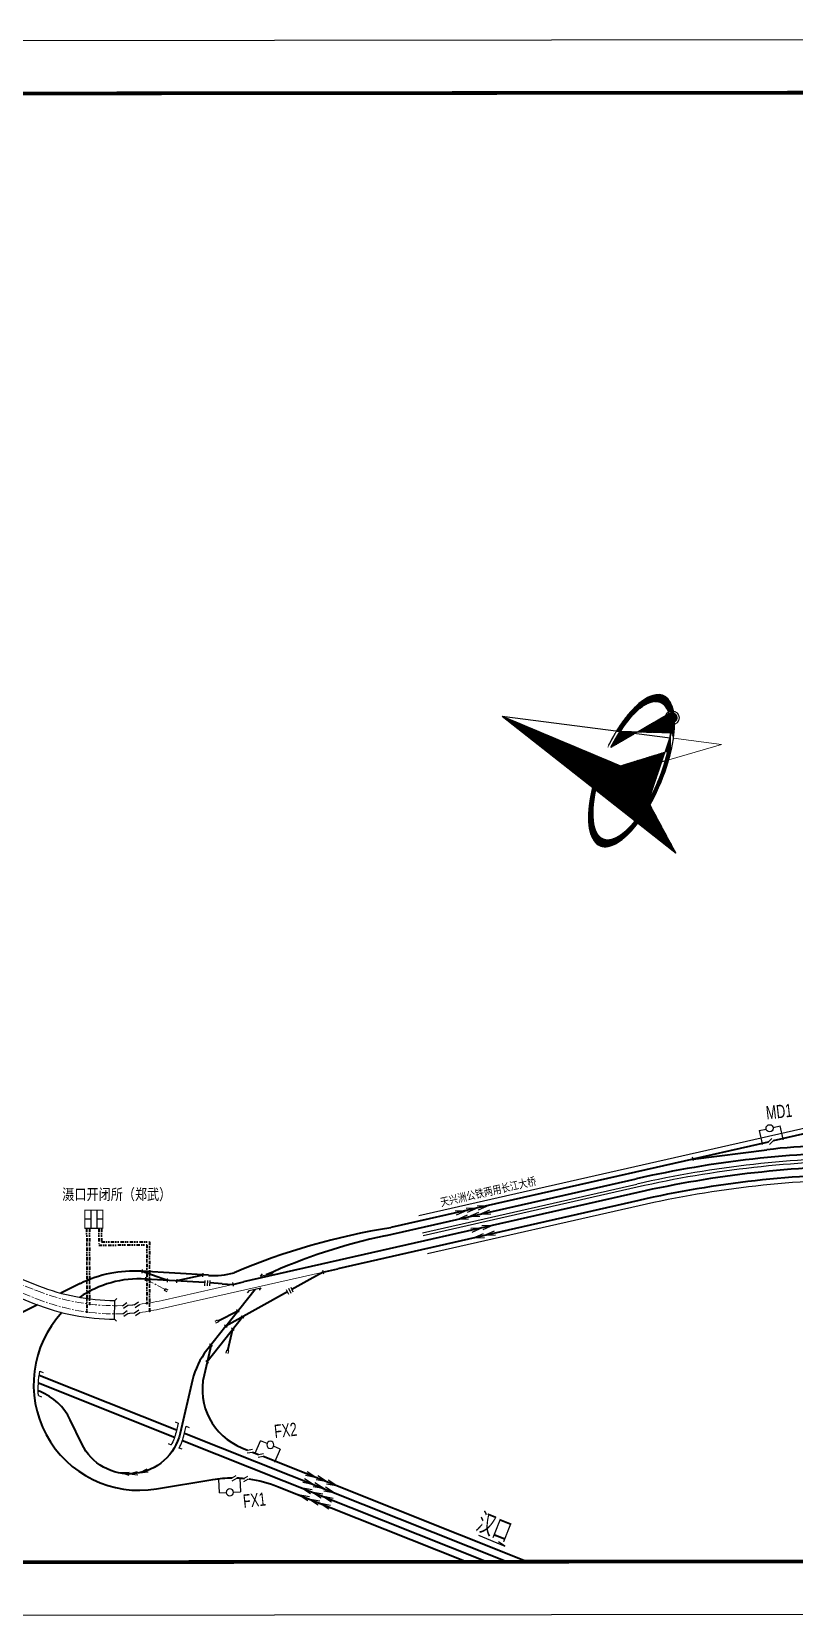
# Model space of a CAD drawing. Header units: millimetres. Extents: x 127 to 2034, y 513 to 812.
# Drawn here: x 365.3 to 509.2, y 513.2 to 812 of the extents above; entities that cross this region are included whole.
import ezdxf

# ---------------------------------------------------------------- set-up
doc = ezdxf.new("R2010")
doc.units = ezdxf.units.MM
for name, pattern in [('CENTER', [50.8, 31.75, -6.35, 6.35, -6.35]), ('DASHED', [19.05, 12.7, -6.35]), ('DIVIDE2', [15.875, 6.35, -3.175, 0, -3.175, 0, -3.175])]:
    doc.linetypes.add(name, pattern=pattern)
for name, color, linetype in [('JYX', 7, 'Continuous'), ('ZC_站场', 7, 'Continuous'), ('图框', 7, 'Continuous'), ('既有线', 7, 'Continuous'), ('桥梁', 40, 'Continuous'), ('牵引所', 6, 'Continuous'), ('设计', 6, 'Continuous'), ('近期设计', 6, 'Continuous'), ('远期设计', 5, 'Continuous')]:
    doc.layers.add(name, color=color, linetype=linetype)
doc.styles.add('HZTXT', font='tx.shx', dxfattribs={"width": 0.75, "bigfont": 'hztxt.shx'})
doc.styles.add('JCWAuxLineStyle', font='TAHOMA.TTF', dxfattribs={"width": 0.8, "height": 1.5})
doc.styles.add('JCWHZ', font='jcwasc', dxfattribs={"width": 0.7, "bigfont": 'hztxt'})
doc.styles.add('SJW', font='SimSun.ttf', dxfattribs={"width": 0.8})
pattern_1 = [(112.2216886, (933.668863, 64.718847), (-0.0240309822, -0.0098174754), []), (202.2216886, (933.668863, 64.718847), (0.0098174754, -0.0240309822), [])]

# ---------------------------------------------------------------- blocks, each defined once
blk = doc.blocks.new('md')
at = {"layer": '牵引所'}
for p, q in [((0, -0.01), (0.66, 0.74)), ((0.28, -0.44), (0.95, 0.3))]:
    blk.add_line(p, q, dxfattribs=at)
blk = doc.blocks.new('fx')
at = {"layer": '牵引所'}
for p, rotation in [((0, -0.02), 33.26009138825519), ((1.43, 1.67), 32.96260393217996)]:
    blk.add_blockref('md', p, dxfattribs=dict(at, rotation=rotation))
blk = doc.blocks.new('fd')
at = {"layer": '牵引所'}
for p, q in [((0, 0.45), (0, -0.55)), ((0.5, 0.45), (0.5, -0.55))]:
    blk.add_line(p, q, dxfattribs=at)
blk = doc.blocks.new('DDKGB')
at = {"layer": '牵引所', "linetype": 'Continuous'}
for p, q in [((0.02, 2.55), (0.02, -0.02)), ((0.02, 2.55), (1.33, 2.55)), ((2.69, 2.55), (4.03, 2.55)), ((4.03, -0.02), (4.03, 2.55))]:
    blk.add_line(p, q, dxfattribs=at)
at = {"layer": '牵引所', "linetype": 'Continuous', "const_width": 0.158}
for points in [[(0.1, -0.02, 1), (-0.05, -0.02)], [(-0.05, -0.02, 1), (0.1, -0.02)], [(4.1, -0.02, 1), (3.96, -0.02)], [(3.96, -0.02, 1), (4.1, -0.02)]]:
    blk.add_lwpolyline(points, format="xyb", dxfattribs=at)
at = {"layer": '牵引所', "linetype": 'Continuous'}
blk.add_circle((2.01, 2.55), 0.679, dxfattribs=at)

msp = doc.modelspace()

# ---------------------------------------------------------------- hatches: boundary and pattern name
at = {"linetype": 'Continuous'}
h = msp.add_hatch(dxfattribs=at)
h.set_pattern_fill('ANSI37', color=5, scale=0.207672, angle=67.2217, style=0)
h.set_pattern_definition(pattern_1)
edge = h.paths.add_edge_path()
edge.add_ellipse((478.51, 672.69), major_axis=(-5.95, -14.17), ratio=0.386524, start_angle=510.8544, end_angle=607.8372)
edge.add_line((475.68, 680.16), (476.32, 680.08))
edge.add_ellipse((478.51, 672.69), major_axis=(-5.41, -12.88), ratio=0.386524, start_angle=517.2064, end_angle=604.7092, ccw=False)
edge.add_arc((486.14, 682.65), 1.31, 79.6301, 123.0164, ccw=False)
h = msp.add_hatch(dxfattribs=at)
h.set_pattern_fill('ANSI37', color=3, scale=0.207672, angle=67.2217, style=0)
h.set_pattern_definition(pattern_1)
edge = h.paths.add_edge_path()
edge.add_line((454.11, 682.93), (479.17, 663.19))
edge.add_ellipse((478.51, 672.69), major_axis=(-5.41, -12.88), ratio=0.386524, start_angle=412.5047, end_angle=432.6196)
edge.add_line((481.65, 666.84), (478.51, 672.69))
edge.add_line((478.51, 672.69), (454.11, 682.93))
edge = h.paths.add_edge_path()
edge.add_ellipse((478.51, 672.69), major_axis=(-5.95, -14.17), ratio=0.386524, start_angle=415.6327, end_angle=432.6196, ccw=False)
edge.add_line((479.67, 662.79), (486.86, 657.12))
edge.add_line((486.86, 657.12), (481.96, 666.26))
h = msp.add_hatch(dxfattribs=at)
h.set_pattern_fill('ANSI37', color=5, scale=0.207672, angle=67.2217, style=0)
h.set_pattern_definition(pattern_1)
edge = h.paths.add_edge_path()
edge.add_ellipse((478.51, 672.69), major_axis=(-5.41, -12.88), ratio=0.386524, start_angle=295.2908, end_angle=412.5047, ccw=False)
edge.add_line((471.7, 669.07), (471.19, 669.47))
edge.add_ellipse((478.51, 672.69), major_axis=(-5.95, -14.17), ratio=0.386524, start_angle=292.1628, end_angle=496.7388)
edge.add_arc((486.14, 682.65), 1.31, 257.1317, 290.4861, ccw=False)
edge.add_ellipse((478.51, 672.69), major_axis=(-5.41, -12.88), ratio=0.386524, start_angle=412.5047, end_angle=500.987, ccw=False)

# ---------------------------------------------------------------- linework, layer by layer
at = {"color": 3, "linetype": 'Continuous'}
for q in [(479.17, 663.19), (485.75, 678.87)]:
    msp.add_line((454.11, 682.93), q, dxfattribs=at)
at = {"color": 3, "linetype": 'Continuous', "lineweight": 15}
for p, q in [((478.51, 672.69), (454.11, 682.93)), ((486.39, 678.79), (495.47, 677.62)), ((495.47, 677.62), (485.51, 674.72)), ((486.86, 657.12), (481.96, 666.26)), ((479.67, 662.79), (486.86, 657.12))]:
    msp.add_line(p, q, dxfattribs=at)
at = {"color": 7, "linetype": 'Continuous'}
for p in [(484.88, 674.54), (481.65, 666.84)]:
    msp.add_line(p, (478.51, 672.69), dxfattribs=at)
at = {"color": 1, "linetype": 'Continuous', "const_width": 1.04}
msp.add_lwpolyline([(485.94, 682.18, 1), (486.34, 683.13, 1)], format="xyb", close=True, dxfattribs=at)
at = {"color": 5, "linetype": 'Continuous'}
msp.add_circle((486.14, 682.65), 1.31, dxfattribs=at)
for major_axis, start_param, end_param in [((-5.95, -14.17), 8.916091, 10.608761), ((-5.41, -12.88), 9.026954, 10.554167), ((-5.95, -14.17), 5.099202, 8.669728), ((-5.41, -12.88), 5.153796, 8.743873)]:
    msp.add_ellipse((478.51, 672.69), major_axis=major_axis, ratio=0.386524, start_param=start_param, end_param=end_param, dxfattribs=at)
at = {"layer": 'ZC_站场', "color": 141}
msp.add_lwpolyline([(490.15, 599.09), (490.01, 599.76)], dxfattribs=at)
at = {"layer": '图框', "color": 5, "linetype": 'Continuous', "ltscale": 0.6, "const_width": 0.7}
msp.add_lwpolyline([(2023.89, 525.05), (2023.89, 802.05), (152.5, 800.19), (152.5, 523.19)], close=True, dxfattribs=at)
at = {"layer": '既有线', "color": 7, "linetype": 'Continuous'}
for points in [[(416.79, 539.19), (418.61, 538.01), (416.47, 538.4)], [(418.77, 538.4), (420.6, 537.21), (418.45, 537.61)], [(417.93, 536.29), (416.1, 537.47), (418.24, 537.08)], [(419.91, 535.49), (418.09, 536.68), (420.23, 536.29)], [(421.89, 534.7), (420.07, 535.89), (422.21, 535.5)], [(420.75, 537.61), (422.58, 536.42), (420.44, 536.82)], [(449.62, 528.48), (454.57, 526.4)], [(454.57, 526.4), (453.37, 527.27)]]:
    msp.add_lwpolyline(points, dxfattribs=at)
at = {"layer": '桥梁', "linetype": 'Continuous'}
for points in [[(360.51, 577.99), (366.62, 575.55, 0.094667), (380.99, 572.77, 0.094667)], [(359.24, 574.8), (365.89, 572.15, 0.094599), (380.98, 569.23, 0.094599)], [(366.6, 554.83, -0.063825), (366.89, 559.4), (367.47, 559.17)], [(392.39, 549.87), (392.97, 549.64), (392.57, 547.9, -0.070338), (391.65, 545.53)], [(393.71, 544.7), (393.13, 544.93, 0.065484), (394.11, 547.54), (394.46, 549.04), (395.04, 548.81)]]:
    msp.add_lwpolyline(points, format="xyb", dxfattribs=at)
for points in [[(408.46, 577.33), (410.67, 577.83)], [(408.81, 577.78), (408.46, 577.33)], [(411.02, 578.28), (410.67, 577.83)], [(406.36, 574.67), (406.01, 574.22)], [(406.36, 574.67), (408.57, 575.17)], [(408.57, 575.17), (408.22, 574.72)], [(366.6, 554.83), (367.18, 554.6)], [(391.07, 545.76), (391.65, 545.53)]]:
    msp.add_lwpolyline(points, dxfattribs=at)
at = {"layer": '牵引所'}
for p, q in [((127.5, 810.19), (2033.89, 812.05)), ((398.93, 576.54), (398.89, 575.53)), ((414.19, 575.28), (414.62, 574.36)), ((127.5, 513.19), (2033.89, 515.05))]:
    msp.add_line(p, q, dxfattribs=at)
at = {"layer": '牵引所', "color": 2, "linetype": 'DIVIDE2', "lineweight": 35, "ltscale": 0.1}
for p, q in [((375.7, 586.32), (375.76, 570.59)), ((376.21, 586.32), (376.26, 572.06)), ((377.97, 586.32), (377.98, 583.21)), ((378.48, 586.32), (378.49, 583.8)), ((377.98, 583.21), (387.03, 583.24)), ((378.49, 583.8), (387.53, 583.83)), ((387.03, 583.24), (387.07, 572.12)), ((387.53, 583.83), (387.58, 570.69))]:
    msp.add_line(p, q, dxfattribs=at)
at = {"layer": '牵引所', "linetype": 'Continuous', "const_width": 0.2}
msp.add_lwpolyline([(375.38, 589.8), (375.38, 586.42), (378.76, 586.42), (378.76, 589.8)], close=True, dxfattribs=at)
at = {"layer": '牵引所', "linetype": 'Continuous'}
for points in [[(376.51, 589.8), (376.51, 586.42)], [(377.63, 589.8), (377.63, 586.42)], [(376.51, 588.1), (375.38, 588.1)], [(375.38, 586.42), (378.05, 586.42)], [(378.76, 588.1), (377.63, 588.1)]]:
    msp.add_lwpolyline(points, dxfattribs=at)
at = {"layer": '牵引所', "linetype": 'Continuous', "const_width": 0.238}
for points in [[(375.86, 570.57, 1), (375.65, 570.61)], [(376.37, 572.04, 1), (376.15, 572.08)], [(376.15, 572.08, 1), (376.37, 572.04)], [(387.18, 572.2, 1), (386.96, 572.24)], [(386.96, 572.24, 1), (387.18, 572.2)], [(387.69, 570.75, 1), (387.48, 570.78)], [(387.48, 570.78, 1), (387.69, 570.75)], [(375.65, 570.61, 1), (375.86, 570.57)]]:
    msp.add_lwpolyline(points, format="xyb", dxfattribs=at)
at = {"layer": '设计', "color": 41, "linetype": 'Continuous', "ltscale": 0.6}
for p, q in [((515.15, 606.14), (438.34, 588.71)), ((439.08, 585.54), (479.49, 594.7)), ((479.55, 594.12), (439.21, 584.97)), ((479.95, 590.62), (440.01, 581.56))]:
    msp.add_line(p, q, dxfattribs=at)
at = {"layer": '设计', "color": 41, "linetype": 'Continuous'}
msp.add_lwpolyline([(381.36, 568.86), (380.98, 569.23), (380.99, 572.77), (381.37, 573.14)], dxfattribs=at)
at = {"layer": '设计', "color": 41, "linetype": 'Continuous', "ltscale": 0.6}
for centre in [(523.74, 399.66), (523.81, 399.08), (524.2, 395.58)]:
    msp.add_arc(centre, 200, 90, 102.7836, dxfattribs=at)
at = {"layer": '近期设计', "color": 10, "linetype": 'Continuous', "lineweight": 40}
msp.add_line((514.89, 605.05), (505.2, 602.86), dxfattribs=at)
at = {"layer": '近期设计', "color": 98, "linetype": 'Continuous', "lineweight": 40}
for p, q in [((504.26, 602.64), (433.05, 586.49)), ((490.08, 599.42), (504, 601.17)), ((398.69, 577.5), (386.01, 578.27)), ((390.95, 576.55), (386.2, 578.25)), ((397.97, 576.12), (386.83, 576.8)), ((397.64, 577.55), (392.72, 576.44)), ((374.47, 575.93), (370.86, 574.13)), ((366.45, 571.93), (362.66, 570.05))]:
    msp.add_line(p, q, dxfattribs=at)
at = {"layer": '近期设计', "color": 2, "linetype": 'Continuous', "lineweight": 40}
for p, q in [((431.98, 584.95), (479.38, 595.7)), ((401.97, 567.94), (407.46, 574.92)), ((413.57, 574.38), (401.97, 567.94)), ((400.49, 568.92), (404.21, 570.79)), ((402.34, 563.32), (403.28, 567.38))]:
    msp.add_line(p, q, dxfattribs=at)
at = {"layer": '近期设计', "color": 5, "linetype": 'Continuous', "lineweight": 40}
for p, q in [((479.67, 593.12), (405.27, 576.25)), ((401.26, 575.92), (398.91, 576.06)), ((401.26, 575.92), (403.29, 575.8))]:
    msp.add_line(p, q, dxfattribs=at)
at = {"layer": '近期设计', "color": 4, "linetype": 'Continuous', "lineweight": 40}
for p, q in [((479.83, 591.62), (423.08, 578.75)), ((420.29, 578.11), (417.79, 576.73)), ((417.79, 576.73), (414.4, 574.84))]:
    msp.add_line(p, q, dxfattribs=at)
at = {"layer": '近期设计', "color": 3, "linetype": 'CENTER', "lineweight": 15, "ltscale": 0.05}
msp.add_line((390.49, 574.8), (386.83, 576.8), dxfattribs=at)
at = {"layer": '近期设计', "color": 6, "linetype": 'DASHED', "ltscale": 0.5}
msp.add_line((403.22, 576.13), (403.36, 575.46), dxfattribs=at)
at = {"layer": '近期设计', "color": 1, "linetype": 'Continuous'}
for points in [[(445.21, 589.68), (447.39, 589.74), (445.4, 588.85)], [(447.76, 588.09), (445.58, 588.04), (447.57, 588.93)], [(447.29, 590.15), (449.47, 590.21), (447.48, 589.32)], [(449.84, 588.57), (447.66, 588.51), (449.65, 589.4)], [(449.37, 590.63), (451.55, 590.68), (449.56, 589.79)], [(451.93, 589.04), (449.75, 588.98), (451.74, 589.87)], [(448.14, 586.41), (450.32, 586.47), (448.33, 585.58)], [(450.22, 586.88), (452.4, 586.94), (450.41, 586.05)], [(452.83, 585.06), (450.65, 585), (452.64, 585.89)], [(450.74, 584.59), (448.57, 584.53), (450.56, 585.42)], [(386.18, 577.91), (386.22, 578.59)], [(386.81, 576.45), (386.86, 577.14)], [(386.86, 577.14), (386.81, 576.45)], [(390.93, 576.2), (390.97, 576.89)], [(397.62, 577.21), (397.66, 577.89)], [(390.4, 574.63), (390.58, 574.97)], [(390.87, 574.37), (390.4, 574.63)], [(391.06, 574.71), (390.58, 574.97)], [(392.7, 576.1), (392.75, 576.78)], [(404.48, 570.58), (403.94, 571)], [(399.92, 568.85), (400.41, 569.09)], [(400.09, 568.51), (400.57, 568.75)], [(400.41, 569.09), (400.57, 568.75)], [(401.7, 568.15), (402.23, 567.73)], [(404.83, 569.89), (405.36, 569.46)], [(403.02, 567.59), (403.55, 567.16)], [(398.9, 564.6), (399.44, 564.18)], [(402.04, 562.83), (402.16, 563.36)], [(402.53, 563.28), (402.16, 563.36)], [(402.41, 562.75), (402.53, 563.28)], [(398.17, 561.43), (398.7, 561.01)], [(385.64, 540.27), (387.13, 540.99)], [(382.1, 540.31), (383.75, 540.39)], [(382.1, 540.31), (383.67, 539.8)], [(383.7, 540.08), (385.31, 540.48)], [(383.7, 540.08), (385.34, 539.88)], [(385.64, 540.27), (387.29, 540.41)], [(417.31, 540.52), (419.14, 539.33), (417, 539.72)], [(419.3, 539.73), (421.12, 538.54), (418.98, 538.93)], [(421.28, 538.93), (423.11, 537.75), (420.97, 538.14)], [(417.4, 534.96), (415.57, 536.15), (417.72, 535.76)], [(419.38, 534.17), (417.56, 535.36), (419.7, 534.97)], [(421.37, 533.38), (419.54, 534.57), (421.68, 534.17)]]:
    msp.add_lwpolyline(points, dxfattribs=at)
at = {"layer": '近期设计', "color": 3, "linetype": 'CENTER', "lineweight": 15, "ltscale": 0.05}
for points in [[(330.56, 587.32), (366.26, 573.08, 0.104305), (382.52, 570.26, 0.104305)], [(331.08, 588.65), (366.25, 574.62, 0.104119), (382.49, 571.8, 0.104119)], [(383.49, 570.31, 0.007685), (384.72, 570.4, 0.007685)]]:
    msp.add_lwpolyline(points, format="xyb", dxfattribs=at)
at = {"layer": '近期设计', "color": 98, "linetype": 'Continuous', "lineweight": 40}
for points in [[(386.83, 576.8, 0.166695), (374.37, 573.35, 0.166695)], [(371.04, 570.48, 0.716047), (388.9, 537.23), (399.53, 539, -0.039952), (403.16, 539.31, -0.039952)]]:
    msp.add_lwpolyline(points, format="xyb", dxfattribs=at)
at = {"layer": '近期设计', "color": 4, "lineweight": 15, "ltscale": 0.05}
msp.add_lwpolyline([(385.71, 570.5, 0.026763), (389.93, 571.23), (420.29, 578.11)], format="xyb", dxfattribs=at)
at = {"layer": '近期设计', "color": 6, "linetype": 'DASHED', "ltscale": 0.5}
msp.add_lwpolyline([(420.22, 578.45), (420.36, 577.78)], dxfattribs=at)
at = {"layer": '近期设计', "color": 4, "linetype": 'Continuous', "lineweight": 40}
msp.add_lwpolyline([(420.28, 578.11), (423.08, 578.75)], dxfattribs=at)
at = {"layer": '近期设计', "color": 5, "lineweight": 15, "ltscale": 0.05}
msp.add_lwpolyline([(385.66, 572.03, 0.027048), (389.92, 572.76), (403.29, 575.8)], format="xyb", dxfattribs=at)
at = {"layer": '近期设计', "color": 5, "linetype": 'Continuous', "lineweight": 40}
msp.add_lwpolyline([(403.3, 575.8), (405.27, 576.25)], dxfattribs=at)
at = {"layer": '近期设计', "color": 5, "linetype": 'CENTER', "lineweight": 15, "ltscale": 0.05}
msp.add_lwpolyline([(383.4, 571.84, 0.00802), (384.68, 571.93, 0.00802)], format="xyb", dxfattribs=at)
at = {"layer": '近期设计', "color": 2, "linetype": 'Continuous', "lineweight": 40}
for points in [[(401.97, 567.94), (398.36, 563.36, 0.110112), (395.68, 557.78), (393.34, 547.72, -0.708596), (374.79, 545.69), (372.6, 550.26, 0.188195), (366.93, 555.56), (366.57, 555.7)], [(399.17, 564.39), (397.84, 558.68, 0.370643), (405, 544.97), (406.06, 544.55)]]:
    msp.add_lwpolyline(points, format="xyb", dxfattribs=at)
msp.add_lwpolyline([(398.43, 561.22), (405.1, 569.68)], dxfattribs=at)
at = {"layer": '近期设计', "color": 10, "linetype": 'Continuous', "lineweight": 40}
for points in [[(366.61, 557.22), (392.3, 546.97)], [(366.77, 558.69), (392.66, 548.36)], [(394.16, 547.76), (454.64, 523.63)], [(393.77, 546.38), (450.81, 523.63)], [(406.97, 544.18), (408.09, 543.74)], [(408.98, 543.38), (458.47, 523.64)]]:
    msp.add_lwpolyline(points, dxfattribs=at)
for points in [[(404.05, 539.3, -0.015418), (405.45, 539.21, -0.015418)], [(406.27, 539.11, -0.062054), (411.72, 537.69), (446.97, 523.63)]]:
    msp.add_lwpolyline(points, format="xyb", dxfattribs=at)
at = {"layer": '近期设计', "color": 98, "linetype": 'Continuous', "lineweight": 40}
for centre, radius, start, end in [((516.47, 501.95), 100, 91.2841, 97.1628), ((453.09, 461.19), 126.88, 99.0866, 113.0041), ((384.63, 555.53), 22.78, 86.5206, 116.4651), ((399.6, 592.47), 15, 266.5206, 285.1309)]:
    msp.add_arc(centre, radius, start, end, dxfattribs=at)
at = {"layer": '近期设计', "color": 2, "linetype": 'Continuous', "lineweight": 40}
for centre, radius, start, end in [((523.63, 400.66), 200, 90, 102.7836), ((455.07, 476.91), 110.48, 102.0606, 114.322)]:
    msp.add_arc(centre, radius, start, end, dxfattribs=at)
at = {"layer": '近期设计', "color": 5, "linetype": 'Continuous', "lineweight": 40}
msp.add_arc((523.92, 398.08), 200, 90, 102.7836, dxfattribs=at)
at = {"layer": '近期设计', "color": 4, "linetype": 'Continuous', "lineweight": 40}
msp.add_arc((524.09, 396.58), 200, 90, 102.7836, dxfattribs=at)

# ---------------------------------------------------------------- block references
at = {"layer": '牵引所'}
for name, p, rotation in [('DDKGB', (503.13, 602.3), 12.69095519537909), ('md', (504.26, 602.64), 355.9706485539448), ('fx', (382.48, 571.79), 314.4367350357696), ('fd', (397.97, 576.1), 357.7709858454), ('fd', (413.54, 574.44), 25.39468458990739), ('fx', (382.54, 570.28), 314.4367350357696), ('fx', (406.05, 544.53), 289.0045136875407), ('fx', (403.05, 539.27), 307.1890193013004)]:
    msp.add_blockref(name, p, dxfattribs=dict(at, rotation=rotation))
at = {"layer": '牵引所', "xscale": -1}
for p, rotation in [((411.2, 542.39), 336.8991992235708), ((400.59, 539.02), 182.8258791503631)]:
    msp.add_blockref('DDKGB', p, dxfattribs=dict(at, rotation=rotation))

# ---------------------------------------------------------------- texts
at = {"layer": 'JYX', "color": 6, "linetype": 'Continuous', "style": 'JCWAuxLineStyle', "width": 0.8}
msp.add_text('滠口开闭所（郑武）', height=2.092, dxfattribs=at).set_placement((371.11, 591.73))
at = {"layer": '设计', "color": 7, "style": 'JCWHZ', "width": 0.7}
for s, rotation, p in [('MD1', 6.2015, (503.99, 606.89)), ('FX2', 6.2172, (411.23, 546.81)), ('FX1', 6.2172, (405.35, 533.65))]:
    msp.add_text(s, height=2.5, rotation=rotation, dxfattribs=at).set_placement(p)
at = {"layer": '近期设计', "color": 7, "linetype": 'Continuous', "style": 'SJW', "width": 0.8}
msp.add_text('天兴洲公铁两用长江大桥', height=1.5, rotation=12.7836, dxfattribs=at).set_placement((442.6, 590.5))
at = {"layer": '远期设计', "color": 7, "linetype": 'DASHED', "ltscale": 0.15, "style": 'HZTXT', "width": 0.8}
msp.add_text('汉口', height=4, rotation=338.2516, dxfattribs=at).set_placement((448.84, 529.29))

doc.saveas('drawing.dxf')
